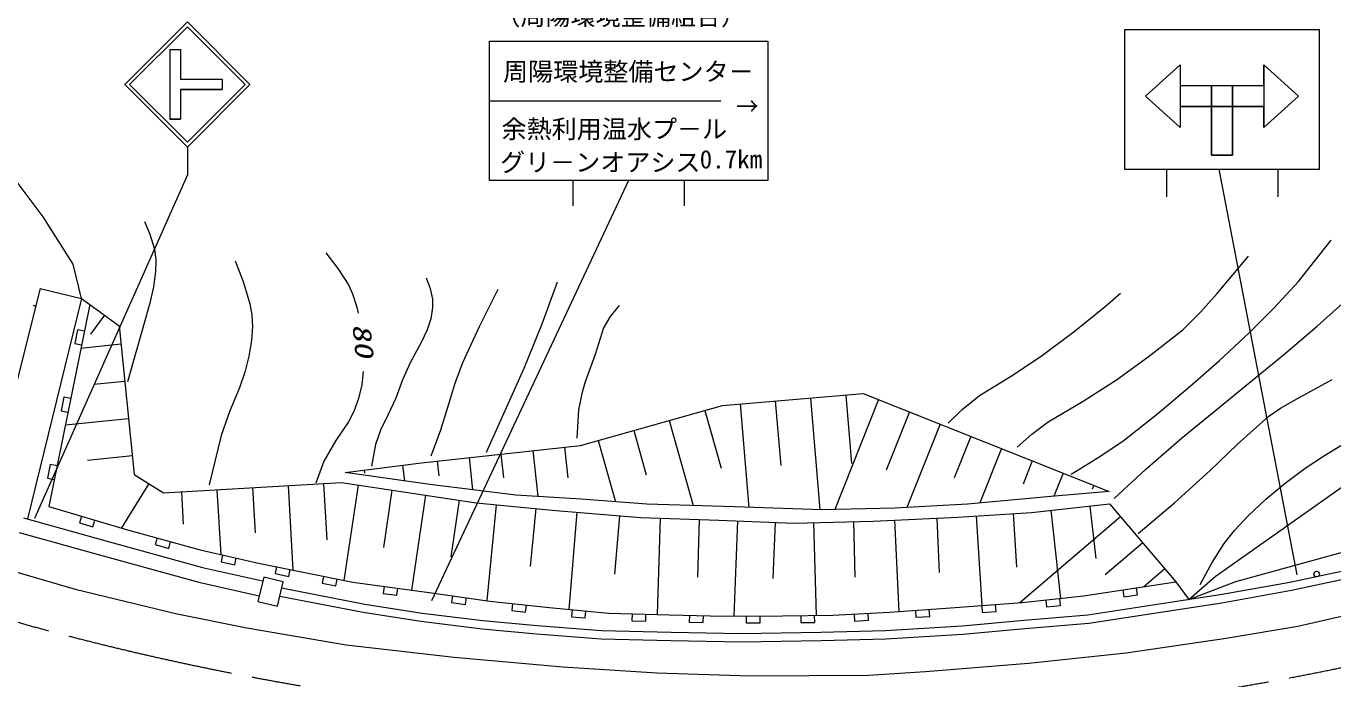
# Model space of a CAD drawing. Units: millimetres, scale not verified. Extents: x 40000 to 680000, y 20000 to 380000.
# Drawn here: x 130301 to 224162, y 274374 to 321291 of the extents above; entities that cross this region are included whole.
import ezdxf
from ezdxf.enums import TextEntityAlignment as Align

# ---------------------------------------------------------------- set-up
doc = ezdxf.new("R2010")
doc.units = ezdxf.units.MM
doc.header["$LTSCALE"] = 1000
doc.linetypes.add('CHAIN', pattern=[18.5, 12, -1.5, 3.5, -1.5])
for name, color, linetype, lineweight in [('M-BGD', 7, 'Continuous', 13), ('M-BGD-EXST', 7, 'Continuous', 13), ('M-BMK', 2, 'CHAIN', 13), ('M-STR-STRC', 7, 'Continuous', 13)]:
    doc.layers.add(name, color=color, linetype=linetype, lineweight=lineweight)
doc.styles.add('ＭＳ ゴシック', font='')
doc.styles.get('ＭＳ ゴシック').set_extended_font_data('MS Gothic')

msp = doc.modelspace()

# ---------------------------------------------------------------- linework, layer by layer
at = {"layer": 'M-BGD'}
for p, q in [((131520, 307595), (128337, 311798)), ((133681, 304172), (131520, 307595)), ((134286, 301724), (133681, 304172)), ((131315, 302430), (127531, 287394)), ((131315, 302430), (134286, 301724)), ((134286, 301724), (130405, 285868)), ((134286, 301724), (134880, 301287)), ((130809, 301238), (130995, 301159)), ((134880, 301287), (131933, 286772)), ((134880, 301287), (136978, 299759)), ((135929, 300523), (134927, 299147)), ((133998, 299457), (133799, 298477)), ((134488, 299358), (133998, 299457)), ((136978, 299759), (138069, 289063)), ((133799, 298477), (134289, 298378)), ((137115, 298422), (134239, 298129)), ((137387, 295748), (135162, 295521)), ((180323, 294028), (190433, 294883)), ((189170, 294776), (189586, 289858)), ((190433, 294883), (208089, 287841)), ((133016, 294619), (132817, 293639)), ((133506, 294519), (133016, 294619)), ((170112, 291160), (180323, 294028)), ((181587, 294134), (182215, 286701)), ((184114, 294348), (184507, 289711)), ((186642, 294562), (187321, 286537)), ((191537, 294443), (188389, 286550)), ((132817, 293639), (133307, 293539)), ((137660, 293074), (133118, 292611)), ((176494, 292952), (178213, 286829)), ((179047, 293669), (180214, 289512)), ((193744, 293562), (192078, 289385)), ((173941, 292236), (174837, 289045)), ((195951, 292682), (193558, 286683)), ((223448, 287185), (231043, 292631)), ((158694, 289903), (170112, 291160)), ((168970, 291035), (169214, 288817)), ((171388, 291519), (172628, 287104)), ((198158, 291802), (196969, 288821)), ((137933, 290400), (134708, 290071)), ((159835, 290029), (159953, 288964)), ((162119, 290280), (162374, 287968)), ((164403, 290532), (164591, 288822)), ((166686, 290783), (167049, 287488)), ((200365, 290921), (198807, 287016)), ((202572, 290041), (201907, 288374)), ((132034, 289780), (131835, 288800)), ((132524, 289681), (132034, 289780)), ((153211, 289199), (158694, 289903)), ((159297, 288344), (153211, 289199)), ((154581, 289375), (154610, 289149)), ((157323, 289727), (157467, 288601)), ((204779, 289161), (204121, 287511)), ((131835, 288800), (132325, 288701)), ((139124, 288409), (137148, 285224)), ((138069, 289063), (140179, 287754)), ((140179, 287754), (152949, 288481)), ((149118, 288263), (149464, 282193)), ((151672, 288409), (151902, 284361)), ((152949, 288481), (162626, 287026)), ((154158, 288299), (153127, 281444)), ((165484, 287589), (159297, 288344)), ((206986, 288281), (206873, 287998)), ((141456, 287827), (141589, 285505)), ((144010, 287972), (144276, 283312)), ((146564, 288118), (146748, 284882)), ((156578, 287936), (155959, 283821)), ((158997, 287572), (157972, 280757)), ((170162, 287287), (165484, 287589)), ((174890, 286935), (170162, 287287)), ((203914, 287488), (197928, 286935)), ((208089, 287841), (203914, 287488)), ((131933, 286772), (137572, 285098)), ((161416, 287208), (160804, 283138)), ((162626, 287026), (168340, 286480)), ((164054, 286890), (163396, 279998)), ((166912, 286617), (166514, 282452)), ((168340, 286480), (174452, 285971)), ((169868, 286353), (169286, 279363)), ((181178, 286734), (174890, 286935)), ((187466, 286533), (181178, 286734)), ((192697, 286633), (187466, 286533)), ((197928, 286935), (192697, 286633)), ((197226, 286008), (202508, 286335)), ((202508, 286335), (208110, 286953)), ((203908, 286490), (204608, 280156)), ((206710, 286799), (207126, 283026)), ((208110, 286953), (212893, 281351)), ((215709, 281740), (223448, 287185)), ((130105, 285952), (135855, 284350)), ((134273, 286077), (134131, 285598)), ((134131, 285598), (135089, 285313)), ((135089, 285313), (135232, 285793)), ((172924, 286098), (172574, 281894)), ((174452, 285971), (180054, 285789)), ((175853, 285926), (175628, 279008)), ((178654, 285835), (178519, 281693)), ((180054, 285789), (185439, 285571)), ((181400, 285735), (181123, 278883)), ((184093, 285626), (183929, 281594)), ((185439, 285571), (191150, 285716)), ((186866, 285607), (187036, 278938)), ((189722, 285680), (189824, 281695)), ((191150, 285716), (197226, 286008)), ((192669, 285789), (192984, 279215)), ((195707, 285935), (195894, 282029)), ((198546, 286089), (198946, 279640)), ((201187, 286253), (201426, 282405)), ((208907, 286020), (201676, 279847)), ((129810, 284893), (135562, 283290)), ((137572, 285098), (142810, 283643)), ((139709, 284504), (139576, 284023)), ((135855, 284350), (142966, 282387)), ((139576, 284023), (140539, 283755)), ((140539, 283755), (140673, 284237)), ((142810, 283643), (146994, 282697)), ((210502, 284152), (207798, 281844)), ((217188, 281367), (227847, 284303)), ((135562, 283290), (142700, 281320)), ((144415, 283280), (144304, 282792)), ((144304, 282792), (145280, 282572)), ((145280, 282572), (145390, 283060)), ((146994, 282697), (150559, 281969)), ((221066, 281332), (227090, 282620)), ((142966, 282387), (147284, 281420)), ((147367, 281685), (146944, 279936)), ((148773, 281345), (147367, 281685)), ((148287, 282433), (148187, 281943)), ((148187, 281943), (149167, 281743)), ((149167, 281743), (149267, 282233)), ((150559, 281969), (153761, 281315)), ((151670, 281742), (151570, 281252)), ((212096, 282285), (210588, 280998)), ((213807, 280084), (215709, 281740)), ((221182, 280743), (227221, 282035)), ((142700, 281320), (147043, 280347)), ((148350, 279595), (148773, 281345)), ((148640, 280912), (154623, 279752)), ((151570, 281252), (152550, 281052)), ((152550, 281052), (152650, 281542)), ((153761, 281315), (159254, 280587)), ((156012, 281016), (155946, 280521)), ((156937, 280389), (157003, 280885)), ((206244, 280332), (212893, 281351)), ((209074, 280766), (209150, 280272)), ((210138, 280423), (210063, 280917)), ((212893, 281351), (213807, 280084)), ((213807, 280084), (217188, 281367)), ((216077, 280431), (221066, 281332)), ((216176, 279839), (221182, 280743)), ((146944, 279936), (148350, 279595)), ((148526, 280323), (154520, 279160)), ((154623, 279752), (158737, 279109)), ((155946, 280521), (156937, 280389)), ((159254, 280587), (163607, 279969)), ((160936, 280348), (160865, 279853)), ((160865, 279853), (161855, 279712)), ((161855, 279712), (161926, 280207)), ((163607, 279969), (167864, 279496)), ((165239, 279787), (165183, 279290)), ((197040, 279496), (201842, 279859)), ((199978, 279217), (199940, 279715)), ((201842, 279859), (206244, 280332)), ((203546, 280042), (203599, 279545)), ((204594, 279652), (204540, 280149)), ((206551, 278982), (211854, 279786)), ((209150, 280272), (210138, 280423)), ((211854, 279786), (216077, 280431)), ((211945, 279193), (216176, 279839)), ((154520, 279160), (158654, 278515)), ((158737, 279109), (163114, 278562)), ((165183, 279290), (166177, 279180)), ((166177, 279180), (166232, 279677)), ((167864, 279496), (172156, 279095)), ((169512, 279342), (169466, 278844)), ((169466, 278844), (170461, 278751)), ((170461, 278751), (170508, 279249)), ((172156, 279095), (176486, 278986)), ((173821, 279053), (173809, 278554)), ((174808, 278528), (174821, 279028)), ((176486, 278986), (180415, 278877)), ((177950, 278946), (177936, 278446)), ((178936, 278418), (178950, 278918)), ((180415, 278877), (184635, 278914)), ((182025, 278891), (182029, 278391)), ((183029, 278400), (183025, 278900)), ((184635, 278914), (188236, 278950)), ((185936, 278927), (185941, 278427)), ((186941, 278437), (186935, 278937)), ((188236, 278950), (192311, 279168)), ((189774, 279032), (189801, 278533)), ((190800, 278586), (190773, 279086)), ((192311, 279168), (197040, 279496)), ((194177, 279297), (194211, 278799)), ((194211, 278799), (195209, 278868)), ((195209, 278868), (195174, 279366)), ((198943, 279640), (198980, 279141)), ((198980, 279141), (199978, 279217)), ((201985, 278596), (206551, 278982)), ((203599, 279545), (204594, 279652)), ((206622, 278385), (211945, 279193)), ((158654, 278515), (163050, 277966)), ((163050, 277966), (166958, 277610)), ((163114, 278562), (167004, 278209)), ((167004, 278209), (171639, 277854)), ((171639, 277854), (176626, 277726)), ((173809, 278554), (174808, 278528)), ((177936, 278446), (178936, 278418)), ((182029, 278391), (183029, 278400)), ((185941, 278427), (186941, 278437)), ((187389, 277726), (192030, 277855)), ((189801, 278533), (190800, 278586)), ((192030, 277855), (197533, 278176)), ((197533, 278176), (201985, 278596)), ((197579, 277578), (202036, 277998)), ((202036, 277998), (206622, 278385)), ((166958, 277610), (171609, 277255)), ((171609, 277255), (176615, 277126)), ((176615, 277126), (181653, 277029)), ((176626, 277726), (181653, 277629)), ((181653, 277629), (187389, 277726)), ((181653, 277029), (187405, 277126)), ((187405, 277126), (192056, 277255)), ((192056, 277255), (197579, 277578))]:
    msp.add_line(p, q, dxfattribs=at)
for points in [[(214634, 281161), (215498, 282746), (216360, 284095), (217099, 285038), (218049, 286071), (219338, 287283), (220724, 288438), (222170, 289509), (223559, 290418), (225600, 291680), (227620, 293059), (229675, 294656), (231637, 296313), (234527, 298737), (237236, 301146), (238745, 302651), (240094, 304210), (240893, 305694), (241842, 307226), (242542, 308377), (243276, 309795), (244404, 312349)], [(208448, 287347), (210698, 289425), (213267, 291652), (220618, 297672), (223044, 299725), (225523, 301960), (226799, 303232), (227971, 304560), (230421, 307903)], [(138806, 307258), (139196, 306328), (139515, 305261), (139607, 304469), (139595, 303664), (139448, 302544), (139178, 301374), (137581, 295724)], [(205355, 289087), (207238, 290227), (209071, 291468), (211589, 293446), (213918, 295401), (216021, 297249), (218151, 299258), (219929, 301021), (221700, 302924), (224042, 305905)], [(145314, 304423), (145885, 302928), (146369, 301328), (146513, 300540), (146560, 299700), (146488, 298700), (146299, 297580), (146010, 296416), (145615, 295296), (144923, 293633), (144300, 291869), (143445, 288314)], [(151822, 305003), (152695, 303877), (153448, 302699), (153755, 302039), (154048, 301093), (154142, 300656)], [(201486, 291020), (202533, 291953), (203717, 292845), (206227, 294328), (208632, 295870), (210904, 297520), (213382, 299470), (214657, 300740), (215861, 302083), (218110, 304745)], [(159039, 303199), (159315, 302437), (159489, 301663), (159500, 301058), (159368, 300261), (159103, 299461), (158677, 298547), (157911, 297145), (157328, 295879), (156849, 294562), (156285, 293337), (155752, 292259), (155384, 291219), (155108, 289667)], [(164194, 302361), (162848, 299680), (161655, 297080), (161101, 295599), (160578, 293877), (160070, 292249), (159435, 290564), (159361, 290376)], [(168447, 302877), (167340, 299860), (166058, 296673), (163356, 290634)], [(196524, 292760), (197539, 293734), (198769, 294750), (201001, 296106), (203201, 297561), (205573, 299333), (207814, 301139), (208896, 302103)], [(172893, 301201), (172258, 300416), (171776, 299606), (171183, 297692), (170461, 295714), (170209, 294888), (169987, 293707), (169864, 291665)], [(154512, 296476), (154407, 295518), (154186, 294534), (153845, 293589), (153462, 292845), (152557, 291519), (151689, 290033), (151113, 288443)], [(210188, 284834), (212779, 287037), (215349, 289358), (217322, 291248), (219565, 293248), (220407, 293835), (221620, 294528), (224108, 295903)]]:
    msp.add_lwpolyline(points, dxfattribs=at)
msp.add_circle((222998, 281906), 200, dxfattribs=at)
at = {"layer": 'M-BGD-EXST'}
for p, q in [((163572, 320205), (183572, 320205)), ((163572, 310205), (163572, 320205)), ((183572, 320205), (183572, 310205)), ((163572, 315917), (180203, 315917)), ((183572, 310205), (163572, 310205)), ((169572, 310205), (169572, 308363)), ((177572, 310205), (177572, 308363))]:
    msp.add_line(p, q, dxfattribs=at)
at = {"layer": 'M-BMK'}
for centre, start, end in [((183640, 471032), 239.53975, 264.29933), ((184039, 470994), 264.75743, 292.91147)]:
    msp.add_arc(centre, 200000, start, end, dxfattribs=at)
at = {"layer": 'M-STR-STRC'}
for p, q in [((137380, 317102), (141880, 321602)), ((137733, 317102), (141880, 321249)), ((146380, 317102), (141880, 321602)), ((146026, 317102), (141880, 321249)), ((209201, 321016), (209201, 312406)), ((223201, 321016), (209201, 321016)), ((223201, 311016), (223201, 321016)), ((140629, 319602), (141379, 319602)), ((140629, 319602), (140629, 314602)), ((140629, 319602), (140629, 314602)), ((140629, 319602), (141379, 319602)), ((141379, 319602), (141379, 317477)), ((141379, 319602), (141379, 317477)), ((210701, 316266), (213201, 318516)), ((213201, 318516), (210701, 316266)), ((213201, 318516), (213201, 317016)), ((213201, 318516), (213201, 314016)), ((219201, 317016), (219201, 318516)), ((219201, 318516), (221701, 316266)), ((219201, 318516), (219201, 314016)), ((219201, 318516), (221701, 316266)), ((141379, 317477), (144379, 317477)), ((141379, 317477), (144379, 317477)), ((144379, 317477), (144379, 316727)), ((144379, 317477), (144379, 316727)), ((137380, 317102), (141880, 312602)), ((137733, 317102), (141880, 312955)), ((144379, 316727), (141379, 316727)), ((141379, 316727), (141379, 314602)), ((141379, 316727), (144379, 316727)), ((141379, 316727), (141379, 314602)), ((141880, 312955), (146026, 317102)), ((141880, 312602), (146380, 317102)), ((213201, 317016), (213201, 315516)), ((213201, 317016), (215451, 317016)), ((213201, 317016), (213201, 315516)), ((213201, 317016), (219201, 317016)), ((215451, 317016), (215451, 315516)), ((215451, 317016), (216951, 317016)), ((215451, 317016), (215451, 315516)), ((215451, 312016), (215451, 317016)), ((216951, 317016), (216951, 315516)), ((216951, 317016), (219201, 317016)), ((216951, 317016), (216951, 315516)), ((216951, 312016), (216951, 317016)), ((219201, 317016), (219201, 315516)), ((219201, 317016), (219201, 315516)), ((210701, 316266), (213201, 314016)), ((210701, 316266), (213201, 314016)), ((213201, 315516), (213201, 314016)), ((215451, 315516), (213201, 315516)), ((213201, 315516), (219201, 315516)), ((216951, 315516), (215451, 315516)), ((215451, 315516), (216951, 315516)), ((215451, 315516), (215451, 312016)), ((219201, 315516), (216951, 315516)), ((216951, 315516), (216951, 312016)), ((221701, 316266), (219201, 314016)), ((221701, 316266), (219201, 314016)), ((219201, 314016), (219201, 315516)), ((141379, 314602), (140629, 314602)), ((140629, 314602), (141379, 314602)), ((141880, 312602), (141880, 310602)), ((209201, 312399), (209201, 311016)), ((216951, 312016), (215451, 312016)), ((215451, 312016), (216951, 312016)), ((209201, 311016), (223201, 311016)), ((212201, 311016), (212201, 309016)), ((215960, 311016), (221583, 281842)), ((220201, 311016), (220201, 309016)), ((141880, 310602), (130894, 285892)), ((173572, 310205), (159417, 279976)), ((128022, 282518), (133818, 280816)), ((133818, 280816), (141158, 279061)), ((141158, 279061), (146157, 278051)), ((221648, 278157), (227604, 279540)), ((146157, 278051), (153283, 276827)), ((216489, 277306), (221648, 278157)), ((209309, 276242), (216489, 277306)), ((153283, 276827), (161034, 275923)), ((202289, 275498), (209309, 276242)), ((161034, 275923), (168851, 275232)), ((168851, 275232), (175606, 274806)), ((194897, 274913), (202289, 275498)), ((175606, 274806), (182307, 274594)), ((182307, 274594), (190816, 274647)), ((190816, 274647), (194897, 274913))]:
    msp.add_line(p, q, dxfattribs=at)

# ---------------------------------------------------------------- texts
at = {"layer": 'M-BGD', "style": 'ＭＳ ゴシック', "oblique": 15, "width": 1.35}
msp.add_text('80', height=1320, rotation=276, dxfattribs=at).set_placement((153337, 299798), align=Align.BOTTOM_LEFT)
at = {"layer": 'M-BGD-EXST', "style": 'ＭＳ ゴシック'}
msp.add_text('（周陽環境整備組合）', height=1320, dxfattribs=at).set_placement((182011, 320972), align=Align.BOTTOM_RIGHT)
for s, p in [('周陽環境整備センタ－', (164557, 316968)), ('余熱利用温水プ－ル', (164448, 312839)), ('グリ－ンオアシス', (164339, 310449)), ('0.7km', (178681, 310666))]:
    msp.add_text(s, height=1320, dxfattribs=at).set_placement(p, align=Align.BOTTOM_LEFT)
at = {"layer": 'M-BGD-EXST', "style": 'ＭＳ ゴシック', "width": 0.9}
msp.add_text('→', height=1320, dxfattribs=at).set_placement((181289, 314469), align=Align.BOTTOM_LEFT)

doc.saveas('drawing.dxf')
